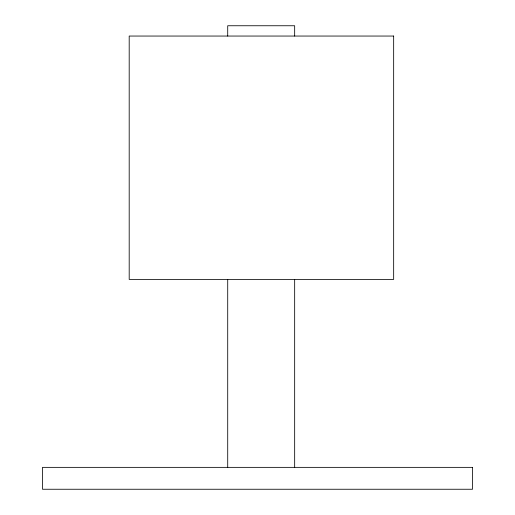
<?xml version="1.0" encoding="UTF-8"?>
<svg xmlns="http://www.w3.org/2000/svg" width="515" height="515" viewBox="0 0 515 515"><rect width="100%" height="100%" fill="white"/><g stroke="black" fill="none" stroke-linecap="round" stroke-linejoin="round"><path stroke-width="0.77" d="M294.664 36.05L294.664 25.75L227.714 25.75L227.714 36.05M294.664 279.388L294.664 467.543M227.714 279.388L227.714 467.543M393.66 36.05L129.194 36.05L129.194 279.388L393.66 279.388L393.66 36.05M472.513 467.363L42.488 467.363L42.488 489.25L472.513 489.25L472.513 467.363"/></g></svg>
